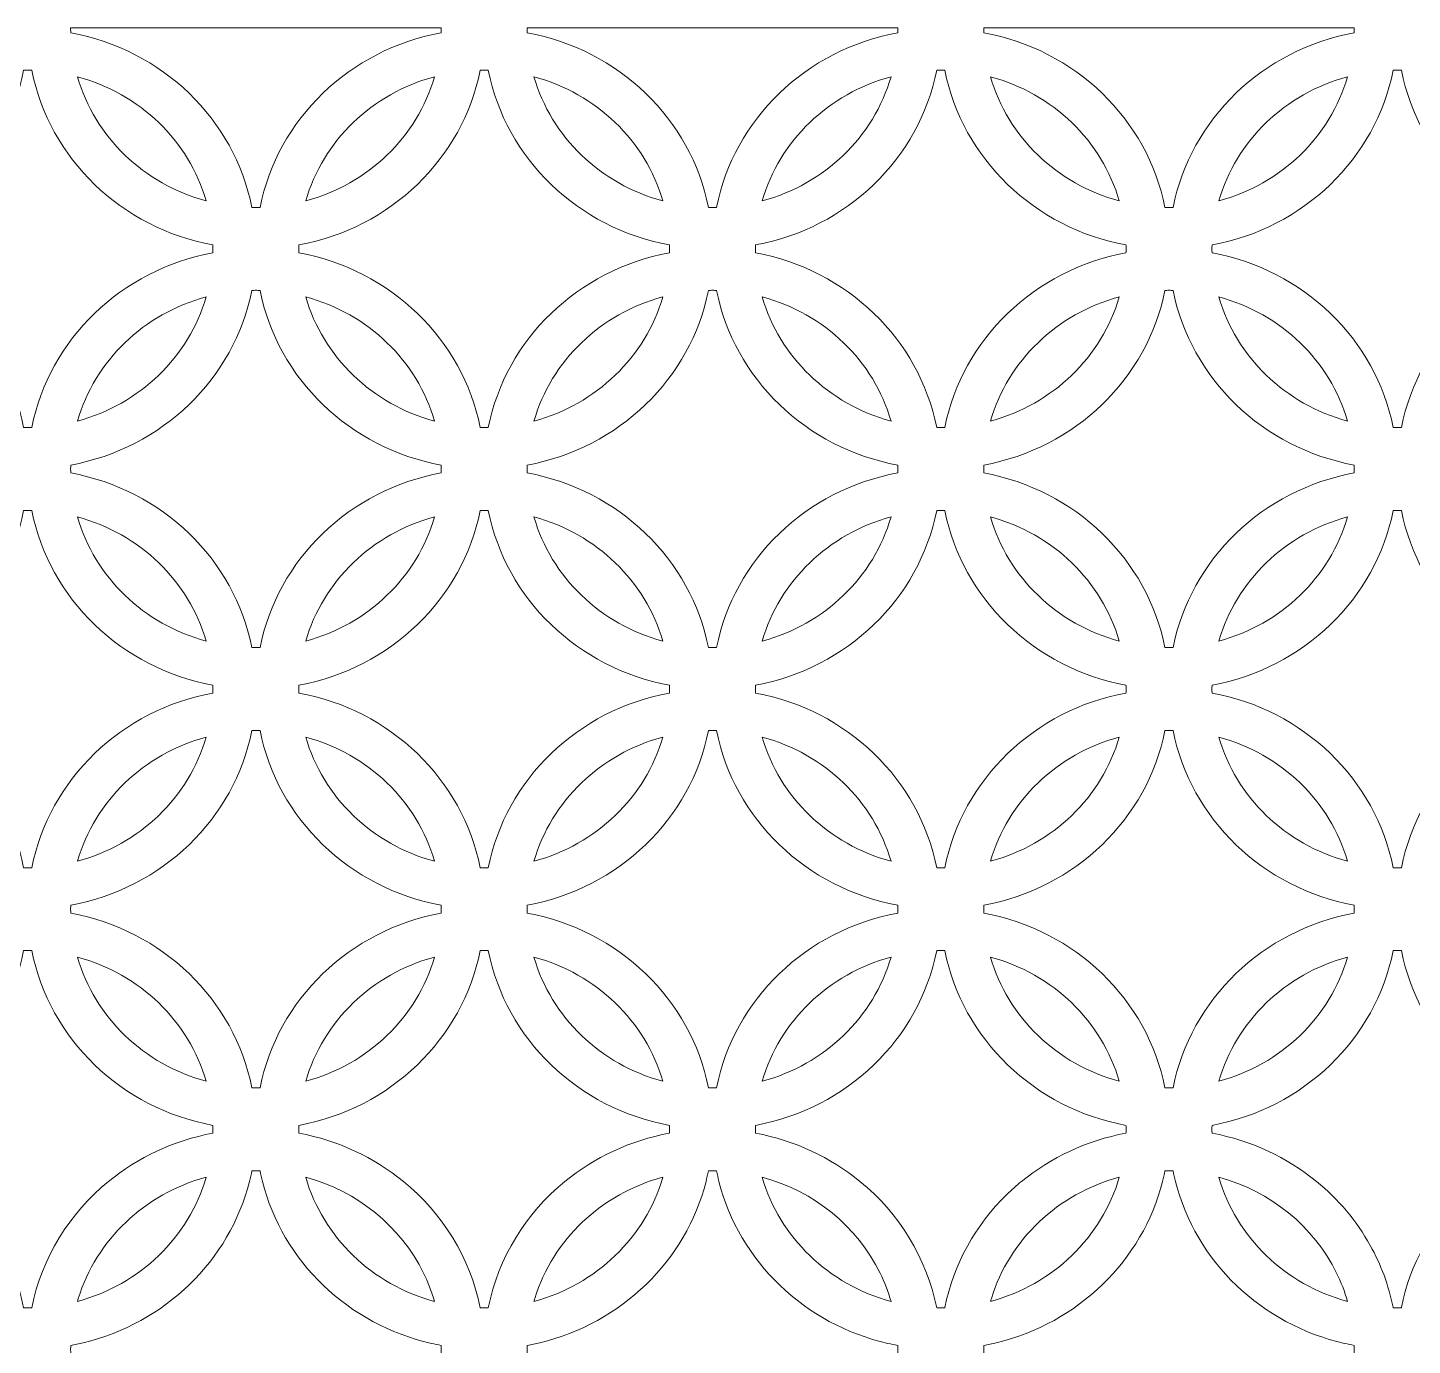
# Model space of a CAD drawing. Header units: millimetres. Extents: x -1200 to 1200, y -590 to 590.
# Drawn here: x -51 to 569, y 0 to 590 of the extents above; entities that cross this region are included whole.
import ezdxf

# ---------------------------------------------------------------- set-up
doc = ezdxf.new("R2010")
doc.units = ezdxf.units.MM
doc.header["$MEASUREMENT"] = 0
doc.layers.add('Layer 1', color=7, linetype='Continuous')

msp = doc.modelspace()

# ---------------------------------------------------------------- linework, layer by layer
at = {"layer": 'Layer 1', "color": 250, "lineweight": 20}
for points, knots in [([(-32.1717, 589.9734), (-32.1717, 589.9734), (133.8143, 589.9734), (133.8143, 589.9734), (133.8157, 589.8095), (133.8165, 589.6453), (133.8165, 589.481), (133.8165, 588.8933), (133.8066, 588.3088), (133.7936, 587.7244), (92.7893, 580.1821), (60.4703, 549.0254), (52.6438, 509.4997), (52.0368, 509.4868), (51.4298, 509.4771), (50.8229, 509.4771), (50.2125, 509.4771), (49.6057, 509.4868), (48.9985, 509.4997), (41.1756, 549.0254), (8.853, 580.1821), (-32.1512, 587.7244), (-32.1641, 588.3088), (-32.1739, 588.8933), (-32.1739, 589.481), (-32.1739, 589.6453), (-32.1731, 589.8095), (-32.1717, 589.9734)], [0, 0, 0, 0, 0.11111111, 0.11111111, 0.11111111, 0.22222222, 0.22222222, 0.22222222, 0.33333333, 0.33333333, 0.33333333, 0.44444444, 0.44444444, 0.44444444, 0.55555556, 0.55555556, 0.55555556, 0.66666667, 0.66666667, 0.66666667, 0.77777778, 0.77777778, 0.77777778, 0.88888889, 0.88888889, 0.88888889, 1, 1, 1, 1]), ([(172.3077, 589.9734), (172.3077, 589.9734), (338.2936, 589.9734), (338.2936, 589.9734), (338.295, 589.8095), (338.2957, 589.6453), (338.2957, 589.481), (338.2957, 588.8933), (338.2862, 588.3088), (338.2733, 587.7244), (297.2656, 580.1821), (264.9465, 549.0254), (257.1234, 509.4997), (256.5163, 509.4868), (255.9095, 509.4771), (255.3025, 509.4771), (254.6923, 509.4771), (254.0851, 509.4868), (253.478, 509.4997), (245.655, 549.0254), (213.3327, 580.1821), (172.3283, 587.7244), (172.3152, 588.3088), (172.3056, 588.8933), (172.3056, 589.481), (172.3056, 589.6453), (172.3064, 589.8095), (172.3077, 589.9734)], [0, 0, 0, 0, 0.11111111, 0.11111111, 0.11111111, 0.22222222, 0.22222222, 0.22222222, 0.33333333, 0.33333333, 0.33333333, 0.44444444, 0.44444444, 0.44444444, 0.55555556, 0.55555556, 0.55555556, 0.66666667, 0.66666667, 0.66666667, 0.77777778, 0.77777778, 0.77777778, 0.88888889, 0.88888889, 0.88888889, 1, 1, 1, 1]), ([(376.7872, 589.9734), (376.7872, 589.9734), (542.7732, 589.9734), (542.7732, 589.9734), (542.7746, 589.8095), (542.7753, 589.6453), (542.7753, 589.481), (542.7753, 588.8933), (542.7658, 588.3088), (542.7529, 587.7244), (501.7451, 580.1821), (469.4292, 549.0254), (461.6029, 509.4997), (460.9958, 509.4868), (460.3887, 509.4771), (459.7819, 509.4771), (459.1717, 509.4771), (458.5646, 509.4868), (457.9578, 509.4997), (450.1345, 549.0254), (417.8122, 580.1821), (376.8077, 587.7244), (376.7947, 588.3088), (376.785, 588.8933), (376.785, 589.481), (376.785, 589.6453), (376.7859, 589.8095), (376.7872, 589.9734)], [0, 0, 0, 0, 0.11111111, 0.11111111, 0.11111111, 0.22222222, 0.22222222, 0.22222222, 0.33333333, 0.33333333, 0.33333333, 0.44444444, 0.44444444, 0.44444444, 0.55555556, 0.55555556, 0.55555556, 0.66666667, 0.66666667, 0.66666667, 0.77777778, 0.77777778, 0.77777778, 0.88888889, 0.88888889, 0.88888889, 1, 1, 1, 1]), ([(-53.2411, 410.9437), (-61.0642, 450.4695), (-93.3867, 481.6263), (-134.3911, 489.1685), (-134.4039, 489.7529), (-134.4137, 490.3373), (-134.4137, 490.9249), (-134.4137, 491.5125), (-134.4039, 492.0969), (-134.3911, 492.6814), (-93.3867, 500.2237), (-61.0642, 531.3805), (-53.2411, 570.9061), (-52.634, 570.919), (-52.0272, 570.9288), (-51.4169, 570.9288), (-50.8099, 570.9288), (-50.203, 570.919), (-49.5959, 570.9061), (-41.7728, 531.3805), (-9.4535, 500.2237), (31.554, 492.6814), (31.5669, 492.0969), (31.5766, 491.5125), (31.5766, 490.9249), (31.5766, 490.3373), (31.5669, 489.7529), (31.554, 489.1685), (-9.4504, 481.6263), (-41.7728, 450.4727), (-49.5959, 410.9437), (-50.203, 410.931), (-50.8099, 410.9211), (-51.4169, 410.9211), (-52.0272, 410.9211), (-52.634, 410.931), (-53.2411, 410.9437)], [0, 0, 0, 0, 0.08333333, 0.08333333, 0.08333333, 0.16666667, 0.16666667, 0.16666667, 0.25, 0.25, 0.25, 0.33333333, 0.33333333, 0.33333333, 0.41666667, 0.41666667, 0.41666667, 0.5, 0.5, 0.5, 0.58333333, 0.58333333, 0.58333333, 0.66666667, 0.66666667, 0.66666667, 0.75, 0.75, 0.75, 0.83333333, 0.83333333, 0.83333333, 0.91666667, 0.91666667, 0.91666667, 1, 1, 1, 1]), ([(151.2384, 410.9437), (143.4153, 450.4695), (111.096, 481.6263), (70.0883, 489.1685), (70.0754, 489.7529), (70.0658, 490.3373), (70.0658, 490.9249), (70.0658, 491.5125), (70.0754, 492.0969), (70.0883, 492.6814), (111.093, 500.2237), (143.4153, 531.3805), (151.2384, 570.9061), (151.8454, 570.919), (152.4524, 570.9288), (153.0626, 570.9288), (153.6696, 570.9288), (154.2767, 570.919), (154.8836, 570.9061), (162.7068, 531.3805), (195.029, 500.2237), (236.0337, 492.6814), (236.0465, 492.0969), (236.0562, 491.5125), (236.0562, 490.9249), (236.0562, 490.3373), (236.0465, 489.7529), (236.0337, 489.1685), (195.029, 481.6263), (162.7068, 450.4727), (154.8836, 410.9437), (154.2767, 410.931), (153.6696, 410.9211), (153.0626, 410.9211), (152.4524, 410.9211), (151.8454, 410.931), (151.2384, 410.9437)], [0, 0, 0, 0, 0.08333333, 0.08333333, 0.08333333, 0.16666667, 0.16666667, 0.16666667, 0.25, 0.25, 0.25, 0.33333333, 0.33333333, 0.33333333, 0.41666667, 0.41666667, 0.41666667, 0.5, 0.5, 0.5, 0.58333333, 0.58333333, 0.58333333, 0.66666667, 0.66666667, 0.66666667, 0.75, 0.75, 0.75, 0.83333333, 0.83333333, 0.83333333, 0.91666667, 0.91666667, 0.91666667, 1, 1, 1, 1]), ([(355.7179, 410.9437), (347.8947, 450.4695), (315.5724, 481.6263), (274.5679, 489.1685), (274.5549, 489.7529), (274.5455, 490.3373), (274.5455, 490.9249), (274.5455, 491.5125), (274.5549, 492.0969), (274.5679, 492.6814), (315.5724, 500.2237), (347.8947, 531.3805), (355.7179, 570.9061), (356.3249, 570.919), (356.932, 570.9288), (357.5422, 570.9288), (358.1492, 570.9288), (358.7561, 570.919), (359.3632, 570.9061), (367.1862, 531.3805), (399.5087, 500.2237), (440.513, 492.6814), (440.526, 492.0969), (440.5357, 491.5125), (440.5357, 490.9249), (440.5357, 490.3373), (440.526, 489.7529), (440.513, 489.1685), (399.5087, 481.6263), (367.1862, 450.4727), (359.3632, 410.9437), (358.7561, 410.931), (358.1492, 410.9211), (357.5422, 410.9211), (356.932, 410.9211), (356.3249, 410.931), (355.7179, 410.9437)], [0, 0, 0, 0, 0.08333333, 0.08333333, 0.08333333, 0.16666667, 0.16666667, 0.16666667, 0.25, 0.25, 0.25, 0.33333333, 0.33333333, 0.33333333, 0.41666667, 0.41666667, 0.41666667, 0.5, 0.5, 0.5, 0.58333333, 0.58333333, 0.58333333, 0.66666667, 0.66666667, 0.66666667, 0.75, 0.75, 0.75, 0.83333333, 0.83333333, 0.83333333, 0.91666667, 0.91666667, 0.91666667, 1, 1, 1, 1]), ([(560.1974, 410.9437), (552.3709, 450.4695), (520.0551, 481.6263), (479.0476, 489.1685), (479.0345, 489.7529), (479.0248, 490.3373), (479.0248, 490.9249), (479.0248, 491.5125), (479.0345, 492.0969), (479.0476, 492.6814), (520.0519, 500.2237), (552.3742, 531.3805), (560.1974, 570.9061), (560.8043, 570.919), (561.4114, 570.9288), (562.0215, 570.9288), (562.6287, 570.9288), (563.2355, 570.919), (563.8427, 570.9061), (571.6657, 531.3805), (603.9849, 500.2237), (644.9926, 492.6814), (645.0053, 492.0969), (645.015, 491.5125), (645.015, 490.9249), (645.015, 490.3373), (645.0053, 489.7529), (644.9926, 489.1685), (603.9883, 481.6263), (571.6657, 450.4727), (563.8427, 410.9437), (563.2355, 410.931), (562.6287, 410.9211), (562.0215, 410.9211), (561.4114, 410.9211), (560.8043, 410.931), (560.1974, 410.9437)], [0, 0, 0, 0, 0.08333333, 0.08333333, 0.08333333, 0.16666667, 0.16666667, 0.16666667, 0.25, 0.25, 0.25, 0.33333333, 0.33333333, 0.33333333, 0.41666667, 0.41666667, 0.41666667, 0.5, 0.5, 0.5, 0.58333333, 0.58333333, 0.58333333, 0.66666667, 0.66666667, 0.66666667, 0.75, 0.75, 0.75, 0.83333333, 0.83333333, 0.83333333, 0.91666667, 0.91666667, 0.91666667, 1, 1, 1, 1]), ([(28.5482, 512.3957), (0.6231, 519.8799), (-21.3803, 541.0893), (-29.1453, 568.0102), (-1.2204, 560.5259), (20.7831, 539.3166), (28.5482, 512.3957)], [0, 0, 0, 0, 0.5, 0.5, 0.5, 1, 1, 1, 1]), ([(73.0943, 512.3957), (80.8594, 539.3166), (102.863, 560.5259), (130.7879, 568.0102), (123.0228, 541.0893), (101.0193, 519.8799), (73.0943, 512.3957)], [0, 0, 0, 0, 0.5, 0.5, 0.5, 1, 1, 1, 1]), ([(233.0277, 512.3957), (205.1028, 519.8799), (183.0992, 541.0893), (175.3342, 568.0102), (203.2591, 560.5259), (225.2627, 539.3166), (233.0277, 512.3957)], [0, 0, 0, 0, 0.5, 0.5, 0.5, 1, 1, 1, 1]), ([(277.5739, 512.3957), (285.3389, 539.3166), (307.3423, 560.5259), (335.2673, 568.0102), (327.5023, 541.0893), (305.4989, 519.8799), (277.5739, 512.3957)], [0, 0, 0, 0, 0.5, 0.5, 0.5, 1, 1, 1, 1]), ([(437.5072, 512.3957), (409.5822, 519.8799), (387.5786, 541.0893), (379.8135, 568.0102), (407.7384, 560.5259), (429.7422, 539.3166), (437.5072, 512.3957)], [0, 0, 0, 0, 0.5, 0.5, 0.5, 1, 1, 1, 1]), ([(482.0534, 512.3957), (489.8184, 539.3166), (511.8219, 560.5259), (539.7468, 568.0102), (531.9817, 541.0893), (509.9782, 519.8799), (482.0534, 512.3957)], [0, 0, 0, 0, 0.5, 0.5, 0.5, 1, 1, 1, 1]), ([(-32.1739, 392.3725), (-32.1739, 392.9601), (-32.1641, 393.5443), (-32.1512, 394.1256), (8.8563, 401.671), (41.1756, 432.8247), (48.9985, 472.3536), (49.6057, 472.3632), (50.2125, 472.373), (50.8229, 472.373), (51.4298, 472.373), (52.0368, 472.3632), (52.6438, 472.3536), (60.467, 432.8247), (92.7893, 401.671), (133.7936, 394.1256), (133.8066, 393.5443), (133.8165, 392.9601), (133.8165, 392.3725), (133.8165, 391.7848), (133.8066, 391.1971), (133.7936, 390.6161), (92.7893, 383.0737), (60.4703, 351.9168), (52.6438, 312.3911), (52.0368, 312.3784), (51.4298, 312.3688), (50.8229, 312.3688), (50.2125, 312.3688), (49.6057, 312.3784), (48.9985, 312.3911), (41.1756, 351.9168), (8.853, 383.0706), (-32.1512, 390.6161), (-32.1641, 391.1971), (-32.1739, 391.7848), (-32.1739, 392.3725)], [0, 0, 0, 0, 0.08333333, 0.08333333, 0.08333333, 0.16666667, 0.16666667, 0.16666667, 0.25, 0.25, 0.25, 0.33333333, 0.33333333, 0.33333333, 0.41666667, 0.41666667, 0.41666667, 0.5, 0.5, 0.5, 0.58333333, 0.58333333, 0.58333333, 0.66666667, 0.66666667, 0.66666667, 0.75, 0.75, 0.75, 0.83333333, 0.83333333, 0.83333333, 0.91666667, 0.91666667, 0.91666667, 1, 1, 1, 1]), ([(172.3056, 392.3725), (172.3056, 392.9601), (172.3152, 393.5443), (172.3283, 394.1256), (213.3359, 401.671), (245.655, 432.8247), (253.478, 472.3536), (254.0851, 472.3632), (254.6923, 472.373), (255.3025, 472.373), (255.9095, 472.373), (256.5163, 472.3632), (257.1234, 472.3536), (264.9465, 432.8247), (297.2689, 401.671), (338.2733, 394.1256), (338.2862, 393.5443), (338.2957, 392.9601), (338.2957, 392.3725), (338.2957, 391.7848), (338.2862, 391.1971), (338.2733, 390.6161), (297.2656, 383.0737), (264.9465, 351.9168), (257.1234, 312.3911), (256.5163, 312.3784), (255.9095, 312.3688), (255.3025, 312.3688), (254.6923, 312.3688), (254.0851, 312.3784), (253.478, 312.3911), (245.655, 351.9168), (213.3327, 383.0706), (172.3283, 390.6161), (172.3152, 391.1971), (172.3056, 391.7848), (172.3056, 392.3725)], [0, 0, 0, 0, 0.08333333, 0.08333333, 0.08333333, 0.16666667, 0.16666667, 0.16666667, 0.25, 0.25, 0.25, 0.33333333, 0.33333333, 0.33333333, 0.41666667, 0.41666667, 0.41666667, 0.5, 0.5, 0.5, 0.58333333, 0.58333333, 0.58333333, 0.66666667, 0.66666667, 0.66666667, 0.75, 0.75, 0.75, 0.83333333, 0.83333333, 0.83333333, 0.91666667, 0.91666667, 0.91666667, 1, 1, 1, 1]), ([(376.785, 392.3725), (376.785, 392.9601), (376.7947, 393.5443), (376.8077, 394.1256), (417.8154, 401.671), (450.1345, 432.8247), (457.9578, 472.3536), (458.5646, 472.3632), (459.1717, 472.373), (459.7819, 472.373), (460.3887, 472.373), (460.9958, 472.3632), (461.6029, 472.3536), (469.4259, 432.8247), (501.7483, 401.671), (542.7529, 394.1256), (542.7658, 393.5443), (542.7753, 392.9601), (542.7753, 392.3725), (542.7753, 391.7848), (542.7658, 391.1971), (542.7529, 390.6161), (501.7451, 383.0737), (469.4292, 351.9168), (461.6029, 312.3911), (460.9958, 312.3784), (460.3887, 312.3688), (459.7819, 312.3688), (459.1717, 312.3688), (458.5646, 312.3784), (457.9578, 312.3911), (450.1345, 351.9168), (417.8122, 383.0706), (376.8077, 390.6161), (376.7947, 391.1971), (376.785, 391.7848), (376.785, 392.3725)], [0, 0, 0, 0, 0.08333333, 0.08333333, 0.08333333, 0.16666667, 0.16666667, 0.16666667, 0.25, 0.25, 0.25, 0.33333333, 0.33333333, 0.33333333, 0.41666667, 0.41666667, 0.41666667, 0.5, 0.5, 0.5, 0.58333333, 0.58333333, 0.58333333, 0.66666667, 0.66666667, 0.66666667, 0.75, 0.75, 0.75, 0.83333333, 0.83333333, 0.83333333, 0.91666667, 0.91666667, 0.91666667, 1, 1, 1, 1]), ([(-29.1453, 413.8431), (-21.3803, 440.7608), (0.6231, 461.97), (28.5482, 469.4544), (20.7831, 442.5366), (-1.2204, 421.3273), (-29.1453, 413.8431)], [0, 0, 0, 0, 0.5, 0.5, 0.5, 1, 1, 1, 1]), ([(130.7879, 413.8431), (102.863, 421.3273), (80.8594, 442.5366), (73.0943, 469.4544), (101.0193, 461.97), (123.0228, 440.7608), (130.7879, 413.8431)], [0, 0, 0, 0, 0.5, 0.5, 0.5, 1, 1, 1, 1]), ([(175.3342, 413.8431), (183.0992, 440.7608), (205.1028, 461.97), (233.0277, 469.4544), (225.2627, 442.5366), (203.2591, 421.3273), (175.3342, 413.8431)], [0, 0, 0, 0, 0.5, 0.5, 0.5, 1, 1, 1, 1]), ([(335.2673, 413.8431), (307.3423, 421.3273), (285.3389, 442.5366), (277.5739, 469.4544), (305.4989, 461.97), (327.5023, 440.7608), (335.2673, 413.8431)], [0, 0, 0, 0, 0.5, 0.5, 0.5, 1, 1, 1, 1]), ([(379.8135, 413.8431), (387.5786, 440.7608), (409.5822, 461.97), (437.5072, 469.4544), (429.7422, 442.5366), (407.7384, 421.3273), (379.8135, 413.8431)], [0, 0, 0, 0, 0.5, 0.5, 0.5, 1, 1, 1, 1]), ([(539.7468, 413.8431), (511.8219, 421.3273), (489.8184, 442.5366), (482.0534, 469.4544), (509.9782, 461.97), (531.9817, 440.7608), (539.7468, 413.8431)], [0, 0, 0, 0, 0.5, 0.5, 0.5, 1, 1, 1, 1]), ([(-53.2411, 213.8354), (-61.0642, 253.3612), (-93.3867, 284.518), (-134.3911, 292.0602), (-134.4039, 292.6445), (-134.4137, 293.229), (-134.4137, 293.8166), (-134.4137, 294.4042), (-134.4039, 294.9887), (-134.3911, 295.573), (-93.3867, 303.1152), (-61.0642, 334.2688), (-53.2411, 373.7977), (-52.634, 373.8106), (-52.0272, 373.8202), (-51.4169, 373.8202), (-50.8099, 373.8202), (-50.203, 373.8106), (-49.5959, 373.7977), (-41.7728, 334.2722), (-9.4535, 303.1152), (31.554, 295.573), (31.5669, 294.9887), (31.5766, 294.4042), (31.5766, 293.8166), (31.5766, 293.229), (31.5669, 292.6445), (31.554, 292.0602), (-9.4504, 284.518), (-41.7728, 253.3612), (-49.5959, 213.8354), (-50.203, 213.8226), (-50.8099, 213.8129), (-51.4169, 213.8129), (-52.0272, 213.8129), (-52.634, 213.8226), (-53.2411, 213.8354)], [0, 0, 0, 0, 0.08333333, 0.08333333, 0.08333333, 0.16666667, 0.16666667, 0.16666667, 0.25, 0.25, 0.25, 0.33333333, 0.33333333, 0.33333333, 0.41666667, 0.41666667, 0.41666667, 0.5, 0.5, 0.5, 0.58333333, 0.58333333, 0.58333333, 0.66666667, 0.66666667, 0.66666667, 0.75, 0.75, 0.75, 0.83333333, 0.83333333, 0.83333333, 0.91666667, 0.91666667, 0.91666667, 1, 1, 1, 1]), ([(151.2384, 213.8354), (143.4153, 253.3612), (111.096, 284.518), (70.0883, 292.0602), (70.0754, 292.6445), (70.0658, 293.229), (70.0658, 293.8166), (70.0658, 294.4042), (70.0754, 294.9887), (70.0883, 295.573), (111.093, 303.1152), (143.4153, 334.2688), (151.2384, 373.7977), (151.8454, 373.8106), (152.4524, 373.8202), (153.0626, 373.8202), (153.6696, 373.8202), (154.2767, 373.8106), (154.8836, 373.7977), (162.7068, 334.2722), (195.029, 303.1152), (236.0337, 295.573), (236.0465, 294.9887), (236.0562, 294.4042), (236.0562, 293.8166), (236.0562, 293.229), (236.0465, 292.6445), (236.0337, 292.0602), (195.029, 284.518), (162.7068, 253.3612), (154.8836, 213.8354), (154.2767, 213.8226), (153.6696, 213.8129), (153.0626, 213.8129), (152.4524, 213.8129), (151.8454, 213.8226), (151.2384, 213.8354)], [0, 0, 0, 0, 0.08333333, 0.08333333, 0.08333333, 0.16666667, 0.16666667, 0.16666667, 0.25, 0.25, 0.25, 0.33333333, 0.33333333, 0.33333333, 0.41666667, 0.41666667, 0.41666667, 0.5, 0.5, 0.5, 0.58333333, 0.58333333, 0.58333333, 0.66666667, 0.66666667, 0.66666667, 0.75, 0.75, 0.75, 0.83333333, 0.83333333, 0.83333333, 0.91666667, 0.91666667, 0.91666667, 1, 1, 1, 1]), ([(355.7179, 213.8354), (347.8947, 253.3612), (315.5724, 284.518), (274.5679, 292.0602), (274.5549, 292.6445), (274.5455, 293.229), (274.5455, 293.8166), (274.5455, 294.4042), (274.5549, 294.9887), (274.5679, 295.573), (315.5724, 303.1152), (347.8947, 334.2688), (355.7179, 373.7977), (356.3249, 373.8106), (356.932, 373.8202), (357.5422, 373.8202), (358.1492, 373.8202), (358.7561, 373.8106), (359.3632, 373.7977), (367.1862, 334.2722), (399.5087, 303.1152), (440.513, 295.573), (440.526, 294.9887), (440.5357, 294.4042), (440.5357, 293.8166), (440.5357, 293.229), (440.526, 292.6445), (440.513, 292.0602), (399.5087, 284.518), (367.1862, 253.3612), (359.3632, 213.8354), (358.7561, 213.8226), (358.1492, 213.8129), (357.5422, 213.8129), (356.932, 213.8129), (356.3249, 213.8226), (355.7179, 213.8354)], [0, 0, 0, 0, 0.08333333, 0.08333333, 0.08333333, 0.16666667, 0.16666667, 0.16666667, 0.25, 0.25, 0.25, 0.33333333, 0.33333333, 0.33333333, 0.41666667, 0.41666667, 0.41666667, 0.5, 0.5, 0.5, 0.58333333, 0.58333333, 0.58333333, 0.66666667, 0.66666667, 0.66666667, 0.75, 0.75, 0.75, 0.83333333, 0.83333333, 0.83333333, 0.91666667, 0.91666667, 0.91666667, 1, 1, 1, 1]), ([(560.1974, 213.8354), (552.3709, 253.3612), (520.0551, 284.518), (479.0476, 292.0602), (479.0345, 292.6445), (479.0248, 293.229), (479.0248, 293.8166), (479.0248, 294.4042), (479.0345, 294.9887), (479.0476, 295.573), (520.0519, 303.1152), (552.3742, 334.2688), (560.1974, 373.7977), (560.8043, 373.8106), (561.4114, 373.8202), (562.0215, 373.8202), (562.6287, 373.8202), (563.2355, 373.8106), (563.8427, 373.7977), (571.6657, 334.2722), (603.9849, 303.1152), (644.9926, 295.573), (645.0053, 294.9887), (645.015, 294.4042), (645.015, 293.8166), (645.015, 293.229), (645.0053, 292.6445), (644.9926, 292.0602), (603.9883, 284.518), (571.6657, 253.3612), (563.8427, 213.8354), (563.2355, 213.8226), (562.6287, 213.8129), (562.0215, 213.8129), (561.4114, 213.8129), (560.8043, 213.8226), (560.1974, 213.8354)], [0, 0, 0, 0, 0.08333333, 0.08333333, 0.08333333, 0.16666667, 0.16666667, 0.16666667, 0.25, 0.25, 0.25, 0.33333333, 0.33333333, 0.33333333, 0.41666667, 0.41666667, 0.41666667, 0.5, 0.5, 0.5, 0.58333333, 0.58333333, 0.58333333, 0.66666667, 0.66666667, 0.66666667, 0.75, 0.75, 0.75, 0.83333333, 0.83333333, 0.83333333, 0.91666667, 0.91666667, 0.91666667, 1, 1, 1, 1]), ([(28.5482, 315.2875), (0.6231, 322.7714), (-21.3803, 343.9808), (-29.1453, 370.8983), (-1.2204, 363.4143), (20.7831, 342.2051), (28.5482, 315.2875)], [0, 0, 0, 0, 0.5, 0.5, 0.5, 1, 1, 1, 1]), ([(73.0943, 315.2875), (80.8594, 342.2051), (102.863, 363.4143), (130.7879, 370.8983), (123.0228, 343.9808), (101.0193, 322.7714), (73.0943, 315.2875)], [0, 0, 0, 0, 0.5, 0.5, 0.5, 1, 1, 1, 1]), ([(233.0277, 315.2875), (205.1028, 322.7714), (183.0992, 343.9808), (175.3342, 370.8983), (203.2591, 363.4143), (225.2627, 342.2051), (233.0277, 315.2875)], [0, 0, 0, 0, 0.5, 0.5, 0.5, 1, 1, 1, 1]), ([(277.5739, 315.2875), (285.3389, 342.2051), (307.3423, 363.4143), (335.2673, 370.8983), (327.5023, 343.9808), (305.4989, 322.7714), (277.5739, 315.2875)], [0, 0, 0, 0, 0.5, 0.5, 0.5, 1, 1, 1, 1]), ([(437.5072, 315.2875), (409.5822, 322.7714), (387.5786, 343.9808), (379.8135, 370.8983), (407.7384, 363.4143), (429.7422, 342.2051), (437.5072, 315.2875)], [0, 0, 0, 0, 0.5, 0.5, 0.5, 1, 1, 1, 1]), ([(482.0534, 315.2875), (489.8184, 342.2051), (511.8219, 363.4143), (539.7468, 370.8983), (531.9817, 343.9808), (509.9782, 322.7714), (482.0534, 315.2875)], [0, 0, 0, 0, 0.5, 0.5, 0.5, 1, 1, 1, 1]), ([(-32.1739, 195.2607), (-32.1739, 195.8485), (-32.1641, 196.4329), (-32.1512, 197.017), (8.8563, 204.5594), (41.1756, 235.7164), (48.9985, 275.2419), (49.6057, 275.2549), (50.2125, 275.2644), (50.8229, 275.2644), (51.4298, 275.2644), (52.0368, 275.2549), (52.6438, 275.2419), (60.467, 235.7164), (92.7893, 204.5594), (133.7936, 197.017), (133.8066, 196.4329), (133.8165, 195.8485), (133.8165, 195.2607), (133.8165, 194.6731), (133.8066, 194.0888), (133.7936, 193.5043), (92.7893, 185.9622), (60.4703, 154.8053), (52.6438, 115.2798), (52.0368, 115.2666), (51.4298, 115.2569), (50.8229, 115.2569), (50.2125, 115.2569), (49.6057, 115.2666), (48.9985, 115.2798), (41.1756, 154.8084), (8.853, 185.9622), (-32.1512, 193.5043), (-32.1641, 194.0888), (-32.1739, 194.6731), (-32.1739, 195.2607)], [0, 0, 0, 0, 0.08333333, 0.08333333, 0.08333333, 0.16666667, 0.16666667, 0.16666667, 0.25, 0.25, 0.25, 0.33333333, 0.33333333, 0.33333333, 0.41666667, 0.41666667, 0.41666667, 0.5, 0.5, 0.5, 0.58333333, 0.58333333, 0.58333333, 0.66666667, 0.66666667, 0.66666667, 0.75, 0.75, 0.75, 0.83333333, 0.83333333, 0.83333333, 0.91666667, 0.91666667, 0.91666667, 1, 1, 1, 1]), ([(172.3056, 195.2607), (172.3056, 195.8485), (172.3152, 196.4329), (172.3283, 197.017), (213.3359, 204.5594), (245.655, 235.7164), (253.478, 275.2419), (254.0851, 275.2549), (254.6923, 275.2644), (255.3025, 275.2644), (255.9095, 275.2644), (256.5163, 275.2549), (257.1234, 275.2419), (264.9465, 235.7164), (297.2689, 204.5594), (338.2733, 197.017), (338.2862, 196.4329), (338.2957, 195.8485), (338.2957, 195.2607), (338.2957, 194.6731), (338.2862, 194.0888), (338.2733, 193.5043), (297.2656, 185.9622), (264.9465, 154.8053), (257.1234, 115.2798), (256.5163, 115.2666), (255.9095, 115.2569), (255.3025, 115.2569), (254.6923, 115.2569), (254.0851, 115.2666), (253.478, 115.2798), (245.655, 154.8084), (213.3327, 185.9622), (172.3283, 193.5043), (172.3152, 194.0888), (172.3056, 194.6731), (172.3056, 195.2607)], [0, 0, 0, 0, 0.08333333, 0.08333333, 0.08333333, 0.16666667, 0.16666667, 0.16666667, 0.25, 0.25, 0.25, 0.33333333, 0.33333333, 0.33333333, 0.41666667, 0.41666667, 0.41666667, 0.5, 0.5, 0.5, 0.58333333, 0.58333333, 0.58333333, 0.66666667, 0.66666667, 0.66666667, 0.75, 0.75, 0.75, 0.83333333, 0.83333333, 0.83333333, 0.91666667, 0.91666667, 0.91666667, 1, 1, 1, 1]), ([(376.785, 195.2607), (376.785, 195.8485), (376.7947, 196.4329), (376.8077, 197.017), (417.8154, 204.5594), (450.1345, 235.7164), (457.9578, 275.2419), (458.5646, 275.2549), (459.1717, 275.2644), (459.7819, 275.2644), (460.3887, 275.2644), (460.9958, 275.2549), (461.6029, 275.2419), (469.4259, 235.7164), (501.7483, 204.5594), (542.7529, 197.017), (542.7658, 196.4329), (542.7753, 195.8485), (542.7753, 195.2607), (542.7753, 194.6731), (542.7658, 194.0888), (542.7529, 193.5043), (501.7451, 185.9622), (469.4292, 154.8053), (461.6029, 115.2798), (460.9958, 115.2666), (460.3887, 115.2569), (459.7819, 115.2569), (459.1717, 115.2569), (458.5646, 115.2666), (457.9578, 115.2798), (450.1345, 154.8084), (417.8122, 185.9622), (376.8077, 193.5043), (376.7947, 194.0888), (376.785, 194.6731), (376.785, 195.2607)], [0, 0, 0, 0, 0.08333333, 0.08333333, 0.08333333, 0.16666667, 0.16666667, 0.16666667, 0.25, 0.25, 0.25, 0.33333333, 0.33333333, 0.33333333, 0.41666667, 0.41666667, 0.41666667, 0.5, 0.5, 0.5, 0.58333333, 0.58333333, 0.58333333, 0.66666667, 0.66666667, 0.66666667, 0.75, 0.75, 0.75, 0.83333333, 0.83333333, 0.83333333, 0.91666667, 0.91666667, 0.91666667, 1, 1, 1, 1]), ([(-29.1453, 216.7317), (-21.3803, 243.6524), (0.6231, 264.8617), (28.5482, 272.3458), (20.7831, 245.425), (-1.2204, 224.2155), (-29.1453, 216.7317)], [0, 0, 0, 0, 0.5, 0.5, 0.5, 1, 1, 1, 1]), ([(130.7879, 216.7317), (102.863, 224.2155), (80.8594, 245.425), (73.0943, 272.3458), (101.0193, 264.8617), (123.0228, 243.6524), (130.7879, 216.7317)], [0, 0, 0, 0, 0.5, 0.5, 0.5, 1, 1, 1, 1]), ([(175.3342, 216.7317), (183.0992, 243.6524), (205.1028, 264.8617), (233.0277, 272.3458), (225.2627, 245.425), (203.2591, 224.2155), (175.3342, 216.7317)], [0, 0, 0, 0, 0.5, 0.5, 0.5, 1, 1, 1, 1]), ([(335.2673, 216.7317), (307.3423, 224.2155), (285.3389, 245.425), (277.5739, 272.3458), (305.4989, 264.8617), (327.5023, 243.6524), (335.2673, 216.7317)], [0, 0, 0, 0, 0.5, 0.5, 0.5, 1, 1, 1, 1]), ([(379.8135, 216.7317), (387.5786, 243.6524), (409.5822, 264.8617), (437.5072, 272.3458), (429.7422, 245.425), (407.7384, 224.2155), (379.8135, 216.7317)], [0, 0, 0, 0, 0.5, 0.5, 0.5, 1, 1, 1, 1]), ([(539.7468, 216.7317), (511.8219, 224.2155), (489.8184, 245.425), (482.0534, 272.3458), (509.9782, 264.8617), (531.9817, 243.6524), (539.7468, 216.7317)], [0, 0, 0, 0, 0.5, 0.5, 0.5, 1, 1, 1, 1]), ([(-87.5909, 73.3521), (-100.7505, 84.1061), (-116.7689, 91.709), (-134.3911, 94.9517), (-134.4039, 95.5362), (-134.4137, 96.1206), (-134.4137, 96.7083), (-134.4137, 97.2958), (-134.4039, 97.877), (-134.3911, 98.4614), (-93.3867, 106.0069), (-61.0642, 137.1604), (-53.2411, 176.6893), (-52.634, 176.6991), (-52.0272, 176.7121), (-51.4169, 176.7121), (-50.8099, 176.7121), (-50.203, 176.6991), (-49.5959, 176.6893), (-41.7728, 137.1637), (-9.4535, 106.0069), (31.554, 98.4614), (31.5669, 97.877), (31.5766, 97.2958), (31.5766, 96.7083), (31.5766, 96.1206), (31.5669, 95.5362), (31.554, 94.9517), (13.9319, 91.709), (-2.0868, 84.1058), (-15.2458, 73.3518), (-32.7065, 59.0842), (-45.1338, 39.2666), (-49.5959, 16.7271), (-50.203, 16.7143), (-50.8099, 16.7044), (-51.4169, 16.7044), (-52.0272, 16.7044), (-52.634, 16.7143), (-53.2411, 16.7271), (-57.7032, 39.2666), (-70.1303, 59.0809), (-87.5909, 73.3521)], [0, 0, 0, 0, 0.07142857, 0.07142857, 0.07142857, 0.14285714, 0.14285714, 0.14285714, 0.21428571, 0.21428571, 0.21428571, 0.28571429, 0.28571429, 0.28571429, 0.35714286, 0.35714286, 0.35714286, 0.42857143, 0.42857143, 0.42857143, 0.5, 0.5, 0.5, 0.57142857, 0.57142857, 0.57142857, 0.64285714, 0.64285714, 0.64285714, 0.71428571, 0.71428571, 0.71428571, 0.78571429, 0.78571429, 0.78571429, 0.85714286, 0.85714286, 0.85714286, 0.92857143, 0.92857143, 0.92857143, 1, 1, 1, 1]), ([(28.5482, 118.1791), (0.6231, 125.6632), (-21.3803, 146.8723), (-29.1453, 173.7901), (-1.2204, 166.3059), (20.7831, 145.0967), (28.5482, 118.1791)], [0, 0, 0, 0, 0.5, 0.5, 0.5, 1, 1, 1, 1]), ([(151.2384, 16.7271), (146.7764, 39.2666), (134.3491, 59.0809), (116.8884, 73.3518), (116.8884, 73.3518), (116.8904, 73.3518), (116.8904, 73.3518), (103.7308, 84.1058), (87.7121, 91.709), (70.0883, 94.9517), (70.0754, 95.5362), (70.0658, 96.1206), (70.0658, 96.7083), (70.0658, 97.2958), (70.0754, 97.877), (70.0883, 98.4614), (111.093, 106.0069), (143.4153, 137.1604), (151.2384, 176.6893), (151.8454, 176.6991), (152.4524, 176.7121), (153.0626, 176.7121), (153.6696, 176.7121), (154.2767, 176.6991), (154.8836, 176.6893), (162.7068, 137.1637), (195.029, 106.0069), (236.0337, 98.4614), (236.0465, 97.877), (236.0562, 97.2958), (236.0562, 96.7083), (236.0562, 96.1206), (236.0465, 95.5362), (236.0337, 94.9517), (218.4114, 91.709), (202.3926, 84.1058), (189.2336, 73.3518), (171.7729, 59.0842), (159.3456, 39.2666), (154.8836, 16.7271), (154.2767, 16.7143), (153.6696, 16.7044), (153.0626, 16.7044), (152.4524, 16.7044), (151.8454, 16.7143), (151.2384, 16.7271)], [0, 0, 0, 0, 0.06666667, 0.06666667, 0.06666667, 0.13333333, 0.13333333, 0.13333333, 0.2, 0.2, 0.2, 0.26666667, 0.26666667, 0.26666667, 0.33333333, 0.33333333, 0.33333333, 0.4, 0.4, 0.4, 0.46666667, 0.46666667, 0.46666667, 0.53333333, 0.53333333, 0.53333333, 0.6, 0.6, 0.6, 0.66666667, 0.66666667, 0.66666667, 0.73333333, 0.73333333, 0.73333333, 0.8, 0.8, 0.8, 0.86666667, 0.86666667, 0.86666667, 0.93333333, 0.93333333, 0.93333333, 1, 1, 1, 1]), ([(73.0943, 118.1791), (80.8594, 145.0967), (102.863, 166.3059), (130.7879, 173.7901), (123.0228, 146.8723), (101.0193, 125.6632), (73.0943, 118.1791)], [0, 0, 0, 0, 0.5, 0.5, 0.5, 1, 1, 1, 1]), ([(233.0277, 118.1791), (205.1028, 125.6632), (183.0992, 146.8723), (175.3342, 173.7901), (203.2591, 166.3059), (225.2627, 145.0967), (233.0277, 118.1791)], [0, 0, 0, 0, 0.5, 0.5, 0.5, 1, 1, 1, 1]), ([(355.7179, 16.7271), (351.2558, 39.2666), (338.8285, 59.0809), (321.368, 73.3521), (308.2085, 84.106), (292.19, 91.709), (274.5679, 94.9517), (274.5549, 95.5362), (274.5455, 96.1206), (274.5455, 96.7083), (274.5455, 97.2958), (274.5549, 97.877), (274.5679, 98.4614), (315.5724, 106.0069), (347.8947, 137.1604), (355.7179, 176.6893), (356.3249, 176.6991), (356.932, 176.7121), (357.5422, 176.7121), (358.1492, 176.7121), (358.7561, 176.6991), (359.3632, 176.6893), (367.1862, 137.1637), (399.5087, 106.0069), (440.513, 98.4614), (440.526, 97.877), (440.5357, 97.2958), (440.5357, 96.7083), (440.5357, 96.1206), (440.526, 95.5362), (440.513, 94.9517), (422.8908, 91.709), (406.872, 84.1058), (393.7132, 73.3518), (391.4451, 71.4987), (389.2619, 69.5516), (387.17, 67.5173), (373.1829, 53.9135), (363.2805, 36.4018), (359.384, 16.8331), (359.377, 16.7977), (359.3703, 16.7624), (359.3632, 16.7271), (358.7561, 16.7143), (358.1492, 16.7044), (357.5422, 16.7044), (356.932, 16.7044), (356.3249, 16.7143), (355.7179, 16.7271)], [0, 0, 0, 0, 0.0625, 0.0625, 0.0625, 0.125, 0.125, 0.125, 0.1875, 0.1875, 0.1875, 0.25, 0.25, 0.25, 0.3125, 0.3125, 0.3125, 0.375, 0.375, 0.375, 0.4375, 0.4375, 0.4375, 0.5, 0.5, 0.5, 0.5625, 0.5625, 0.5625, 0.625, 0.625, 0.625, 0.6875, 0.6875, 0.6875, 0.75, 0.75, 0.75, 0.8125, 0.8125, 0.8125, 0.875, 0.875, 0.875, 0.9375, 0.9375, 0.9375, 1, 1, 1, 1]), ([(277.5739, 118.1791), (285.3389, 145.0967), (307.3423, 166.3059), (335.2673, 173.7901), (327.5023, 146.8723), (305.4989, 125.6632), (277.5739, 118.1791)], [0, 0, 0, 0, 0.5, 0.5, 0.5, 1, 1, 1, 1]), ([(437.5072, 118.1791), (409.5822, 125.6632), (387.5786, 146.8723), (379.8135, 173.7901), (407.7384, 166.3059), (429.7422, 145.0967), (437.5072, 118.1791)], [0, 0, 0, 0, 0.5, 0.5, 0.5, 1, 1, 1, 1]), ([(549.908, 44.6978), (543.8042, 55.6545), (535.613, 65.3701), (525.8479, 73.3522), (512.6887, 84.1061), (496.6707, 91.7091), (479.0476, 94.9517), (479.0345, 95.5362), (479.0248, 96.1206), (479.0248, 96.7083), (479.0248, 97.2958), (479.0345, 97.877), (479.0476, 98.4614), (520.0519, 106.0069), (552.3742, 137.1604), (560.1974, 176.6893), (560.8043, 176.6991), (561.4114, 176.7121), (562.0215, 176.7121), (562.6287, 176.7121), (563.2355, 176.6991), (563.8427, 176.6893), (571.6657, 137.1637), (603.9849, 106.0069), (644.9926, 98.4614), (645.0053, 97.877), (645.015, 97.2958), (645.015, 96.7083), (645.015, 96.1206), (645.0053, 95.5362), (644.9926, 94.9517), (627.3704, 91.709), (611.3519, 84.1058), (598.1927, 73.3518), (595.8655, 71.4501), (593.6275, 69.4499), (591.486, 67.3577), (577.5858, 53.7775), (567.7456, 36.3269), (563.8642, 16.8357), (563.8569, 16.7993), (563.8498, 16.7634), (563.8427, 16.7271), (563.2355, 16.7143), (562.6287, 16.7044), (562.0215, 16.7044), (561.4114, 16.7044), (560.8043, 16.7143), (560.1974, 16.7271), (560.1797, 16.8163), (560.162, 16.9056), (560.144, 16.9945), (558.1674, 26.8289), (554.6739, 36.1419), (549.908, 44.6978)], [0, 0, 0, 0, 0.05555556, 0.05555556, 0.05555556, 0.11111111, 0.11111111, 0.11111111, 0.16666667, 0.16666667, 0.16666667, 0.22222222, 0.22222222, 0.22222222, 0.27777778, 0.27777778, 0.27777778, 0.33333333, 0.33333333, 0.33333333, 0.38888889, 0.38888889, 0.38888889, 0.44444444, 0.44444444, 0.44444444, 0.5, 0.5, 0.5, 0.55555556, 0.55555556, 0.55555556, 0.61111111, 0.61111111, 0.61111111, 0.66666667, 0.66666667, 0.66666667, 0.72222222, 0.72222222, 0.72222222, 0.77777778, 0.77777778, 0.77777778, 0.83333333, 0.83333333, 0.83333333, 0.88888889, 0.88888889, 0.88888889, 0.94444444, 0.94444444, 0.94444444, 1, 1, 1, 1]), ([(482.0534, 118.1791), (489.8184, 145.0967), (511.8219, 166.3059), (539.7468, 173.7901), (531.9817, 146.8723), (509.9782, 125.6632), (482.0534, 118.1791)], [0, 0, 0, 0, 0.5, 0.5, 0.5, 1, 1, 1, 1]), ([(-32.1739, -1.8476), (-32.1739, -1.2599), (-32.1641, -0.6755), (-32.1512, -0.0911), (-30.2673, 0.2554), (-28.4017, 0.6516), (-26.5562, 1.0963), (10.1385, 9.9378), (38.9778, 37.8954), (47.9203, 73.3518), (47.9203, 73.3518), (47.9233, 73.3518), (47.9233, 73.3518), (48.3215, 74.9312), (48.6805, 76.5254), (48.9985, 78.1335), (49.6057, 78.1463), (50.2125, 78.1561), (50.8229, 78.1561), (51.4298, 78.1561), (52.0368, 78.1463), (52.6438, 78.1335), (52.9621, 76.5254), (53.3209, 74.9312), (53.7193, 73.3518), (53.7193, 73.3518), (53.7221, 73.3518), (53.7221, 73.3518), (62.7623, 37.5085), (92.1389, 9.3283), (129.4035, 0.8136), (130.8551, 0.4819), (132.3188, 0.1801), (133.7936, -0.0912), (133.8066, -0.6755), (133.8165, -1.2599), (133.8165, -1.8476), (133.8165, -2.4352), (133.8066, -3.0197), (133.7936, -3.6041), (122.1603, -5.7439), (111.226, -9.7844), (101.3517, -15.3778), (78.9359, -28.076), (61.9841, -48.7768), (54.72, -73.405), (54.72, -73.405), (54.7158, -73.405), (54.7158, -73.405), (53.9014, -76.1654), (53.2089, -78.9752), (52.6438, -81.8285), (52.0368, -81.8417), (51.4298, -81.8514), (50.8229, -81.8514), (50.2125, -81.8514), (49.6057, -81.8417), (48.9985, -81.8285), (48.434, -78.9752), (47.7415, -76.1654), (46.9273, -73.405), (46.9273, -73.405), (46.9226, -73.405), (46.9226, -73.405), (40.4487, -51.4541), (26.2802, -32.6248), (7.4069, -19.7998), (-4.2258, -11.8957), (-17.6452, -6.2722), (-32.1512, -3.6041), (-32.1641, -3.0197), (-32.1739, -2.4352), (-32.1739, -1.8476)], [0, 0, 0, 0, 0.04166667, 0.04166667, 0.04166667, 0.08333333, 0.08333333, 0.08333333, 0.125, 0.125, 0.125, 0.16666667, 0.16666667, 0.16666667, 0.20833333, 0.20833333, 0.20833333, 0.25, 0.25, 0.25, 0.29166667, 0.29166667, 0.29166667, 0.33333333, 0.33333333, 0.33333333, 0.375, 0.375, 0.375, 0.41666667, 0.41666667, 0.41666667, 0.45833333, 0.45833333, 0.45833333, 0.5, 0.5, 0.5, 0.54166667, 0.54166667, 0.54166667, 0.58333333, 0.58333333, 0.58333333, 0.625, 0.625, 0.625, 0.66666667, 0.66666667, 0.66666667, 0.70833333, 0.70833333, 0.70833333, 0.75, 0.75, 0.75, 0.79166667, 0.79166667, 0.79166667, 0.83333333, 0.83333333, 0.83333333, 0.875, 0.875, 0.875, 0.91666667, 0.91666667, 0.91666667, 0.95833333, 0.95833333, 0.95833333, 1, 1, 1, 1]), ([(-29.1453, 19.623), (-29.0231, 20.0469), (-28.8975, 20.4692), (-28.7681, 20.8898), (-20.6864, 47.2081), (1.0626, 67.8679), (28.5482, 75.2375), (20.7831, 48.3166), (-1.2204, 27.1073), (-29.1453, 19.623)], [0, 0, 0, 0, 0.33333333, 0.33333333, 0.33333333, 0.66666667, 0.66666667, 0.66666667, 1, 1, 1, 1]), ([(130.7879, 19.623), (102.863, 27.1073), (80.8594, 48.3166), (73.0943, 75.2375), (96.4604, 68.9724), (115.6806, 53.1001), (125.8826, 32.3151), (127.8732, 28.2598), (129.5204, 24.0177), (130.7879, 19.623)], [0, 0, 0, 0, 0.33333333, 0.33333333, 0.33333333, 0.66666667, 0.66666667, 0.66666667, 1, 1, 1, 1]), ([(172.3056, -1.8476), (172.3056, -1.2599), (172.3152, -0.6755), (172.3283, -0.0911), (174.2142, 0.2556), (176.0816, 0.6525), (177.9291, 1.0979), (214.6212, 9.9407), (243.4579, 37.8973), (252.3997, 73.3518), (252.3997, 73.3518), (252.4026, 73.3518), (252.4026, 73.3518), (252.801, 74.9312), (253.1598, 76.5254), (253.478, 78.1335), (254.0851, 78.1463), (254.6923, 78.1561), (255.3025, 78.1561), (255.9095, 78.1561), (256.5163, 78.1463), (257.1234, 78.1335), (257.4417, 76.5254), (257.8005, 74.9312), (258.1987, 73.3518), (258.1987, 73.3518), (258.2018, 73.3518), (258.2018, 73.3518), (267.2417, 37.5085), (296.6183, 9.3283), (333.8829, 0.8136), (335.3346, 0.4819), (336.7982, 0.1801), (338.2733, -0.0912), (338.2862, -0.6755), (338.2957, -1.2599), (338.2957, -1.8476), (338.2957, -2.4352), (338.2862, -3.0197), (338.2733, -3.6041), (326.1162, -5.84), (314.7228, -10.1513), (304.505, -16.1408), (282.7455, -28.8966), (266.3178, -49.2643), (259.1995, -73.405), (259.1995, -73.405), (259.1947, -73.405), (259.1947, -73.405), (258.3805, -76.1654), (257.6879, -78.9752), (257.1234, -81.8285), (256.5163, -81.8417), (255.9095, -81.8514), (255.3025, -81.8514), (254.6923, -81.8514), (254.0851, -81.8417), (253.478, -81.8285), (252.9133, -78.9752), (252.221, -76.1654), (251.407, -73.405), (251.407, -73.405), (251.402, -73.405), (251.402, -73.405), (244.8947, -51.3408), (230.6132, -32.4308), (211.5939, -19.6019), (200.0291, -11.802), (186.7131, -6.2498), (172.3283, -3.6041), (172.3152, -3.0197), (172.3056, -2.4352), (172.3056, -1.8476)], [0, 0, 0, 0, 0.04166667, 0.04166667, 0.04166667, 0.08333333, 0.08333333, 0.08333333, 0.125, 0.125, 0.125, 0.16666667, 0.16666667, 0.16666667, 0.20833333, 0.20833333, 0.20833333, 0.25, 0.25, 0.25, 0.29166667, 0.29166667, 0.29166667, 0.33333333, 0.33333333, 0.33333333, 0.375, 0.375, 0.375, 0.41666667, 0.41666667, 0.41666667, 0.45833333, 0.45833333, 0.45833333, 0.5, 0.5, 0.5, 0.54166667, 0.54166667, 0.54166667, 0.58333333, 0.58333333, 0.58333333, 0.625, 0.625, 0.625, 0.66666667, 0.66666667, 0.66666667, 0.70833333, 0.70833333, 0.70833333, 0.75, 0.75, 0.75, 0.79166667, 0.79166667, 0.79166667, 0.83333333, 0.83333333, 0.83333333, 0.875, 0.875, 0.875, 0.91666667, 0.91666667, 0.91666667, 0.95833333, 0.95833333, 0.95833333, 1, 1, 1, 1]), ([(175.3342, 19.623), (175.4609, 20.0628), (175.5917, 20.5011), (175.7262, 20.938), (183.8196, 47.2332), (205.5589, 67.8725), (233.0277, 75.2375), (225.2627, 48.3166), (203.2591, 27.1073), (175.3342, 19.623)], [0, 0, 0, 0, 0.33333333, 0.33333333, 0.33333333, 0.66666667, 0.66666667, 0.66666667, 1, 1, 1, 1]), ([(335.2673, 19.623), (307.3423, 27.1073), (285.3389, 48.3166), (277.5739, 75.2375), (300.9293, 68.9754), (320.1429, 53.1143), (330.3481, 32.3434), (332.3449, 28.2796), (333.997, 24.0279), (335.2673, 19.623)], [0, 0, 0, 0, 0.33333333, 0.33333333, 0.33333333, 0.66666667, 0.66666667, 0.66666667, 1, 1, 1, 1]), ([(376.785, -1.8476), (376.785, -1.2599), (376.7947, -0.6755), (376.8077, -0.0911), (378.6933, 0.2556), (380.5606, 0.6524), (382.4081, 1.0978), (419.1002, 9.9404), (447.9372, 37.8972), (456.8792, 73.3518), (456.8792, 73.3518), (456.8823, 73.3518), (456.8823, 73.3518), (457.2806, 74.9312), (457.6394, 76.5254), (457.9578, 78.1335), (458.5646, 78.1463), (459.1717, 78.1561), (459.7819, 78.1561), (460.3887, 78.1561), (460.9958, 78.1463), (461.6029, 78.1335), (461.9211, 76.5254), (462.2799, 74.9312), (462.6782, 73.3518), (462.6782, 73.3518), (462.6813, 73.3518), (462.6813, 73.3518), (471.7273, 37.4847), (501.1368, 9.291), (538.4365, 0.7967), (539.8638, 0.4719), (541.303, 0.1755), (542.7529, -0.0912), (542.7658, -0.6755), (542.7753, -1.2599), (542.7753, -1.8476), (542.7753, -2.4352), (542.7658, -3.0197), (542.7529, -3.6041), (531.1624, -5.7357), (520.2664, -9.754), (510.4213, -15.3144), (487.9499, -28.007), (470.9553, -48.736), (463.6789, -73.405), (463.6789, -73.405), (463.6747, -73.405), (463.6747, -73.405), (462.8604, -76.1654), (462.1677, -78.9752), (461.6029, -81.8285), (460.9958, -81.8417), (460.3887, -81.8514), (459.7819, -81.8514), (459.1717, -81.8514), (458.5646, -81.8417), (457.9578, -81.8285), (457.3929, -78.9752), (456.7003, -76.1654), (455.8863, -73.405), (455.8863, -73.405), (455.8816, -73.405), (455.8816, -73.405), (449.3916, -51.4002), (435.1696, -32.5325), (416.227, -19.7058), (404.6266, -11.8513), (391.2561, -6.2616), (376.8077, -3.6041), (376.7947, -3.0197), (376.785, -2.4352), (376.785, -1.8476)], [0, 0, 0, 0, 0.04166667, 0.04166667, 0.04166667, 0.08333333, 0.08333333, 0.08333333, 0.125, 0.125, 0.125, 0.16666667, 0.16666667, 0.16666667, 0.20833333, 0.20833333, 0.20833333, 0.25, 0.25, 0.25, 0.29166667, 0.29166667, 0.29166667, 0.33333333, 0.33333333, 0.33333333, 0.375, 0.375, 0.375, 0.41666667, 0.41666667, 0.41666667, 0.45833333, 0.45833333, 0.45833333, 0.5, 0.5, 0.5, 0.54166667, 0.54166667, 0.54166667, 0.58333333, 0.58333333, 0.58333333, 0.625, 0.625, 0.625, 0.66666667, 0.66666667, 0.66666667, 0.70833333, 0.70833333, 0.70833333, 0.75, 0.75, 0.75, 0.79166667, 0.79166667, 0.79166667, 0.83333333, 0.83333333, 0.83333333, 0.875, 0.875, 0.875, 0.91666667, 0.91666667, 0.91666667, 0.95833333, 0.95833333, 0.95833333, 1, 1, 1, 1]), ([(379.8135, 19.623), (379.9404, 20.0628), (380.0711, 20.5011), (380.2055, 20.9379), (388.2991, 47.2332), (410.0383, 67.8725), (437.5072, 75.2375), (429.7422, 48.3166), (407.7384, 27.1073), (379.8135, 19.623)], [0, 0, 0, 0, 0.33333333, 0.33333333, 0.33333333, 0.66666667, 0.66666667, 0.66666667, 1, 1, 1, 1]), ([(539.7468, 19.623), (511.8219, 27.1073), (489.8184, 48.3166), (482.0534, 75.2375), (505.4089, 68.9754), (524.6222, 53.1143), (534.8277, 32.3434), (536.8245, 28.2796), (538.4764, 24.0279), (539.7468, 19.623)], [0, 0, 0, 0, 0.33333333, 0.33333333, 0.33333333, 0.66666667, 0.66666667, 0.66666667, 1, 1, 1, 1])]:
    msp.add_open_spline(points, degree=3, knots=knots, dxfattribs=at)

doc.saveas('drawing.dxf')
